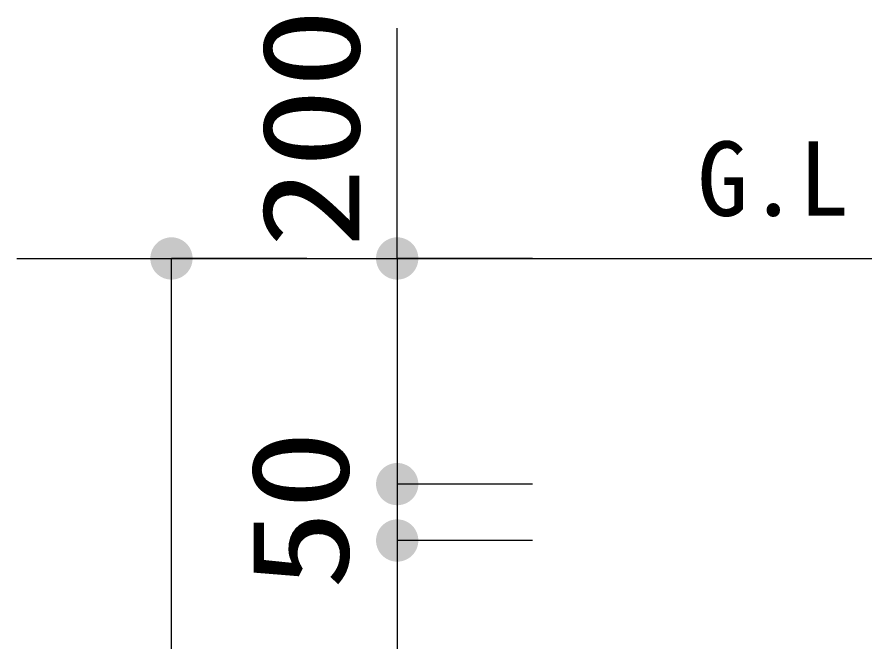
# Model space of a CAD drawing. Units: millimetres, scale not verified. Extents: x -8093 to 8093, y -5792 to 5792.
# Drawn here: x -2109 to -1359, y -1856 to -1303 of the extents above; entities that cross this region are included whole.
import ezdxf
from ezdxf.enums import TextEntityAlignment as Align

# ---------------------------------------------------------------- set-up
doc = ezdxf.new("R2010")
doc.units = ezdxf.units.MM
doc.header["$LTSCALE"] = 30
doc.layers.add('0-3_00クル-フ-1機器', color=5, linetype='Continuous', lineweight=25)
doc.layers.add('0-4_00クル-フ-6寸法', color=132, linetype='Continuous', lineweight=25)
doc.styles.add('ＭＳ ゴシック', font='')
doc.styles.get('ＭＳ ゴシック').set_extended_font_data('MS Gothic')

msp = doc.modelspace()

# ---------------------------------------------------------------- linework, layer by layer
at = {"layer": '0-3_00クル-フ-1機器', "color": 2}
for p, q in [((-2109.2, -1516.58), (-1444.45, -1516.58)), ((-1754.35, -1516.58), (-1444.45, -1516.58)), ((-1487.65, -1516.58), (-836.55, -1516.58))]:
    msp.add_line(p, q, dxfattribs=at)
at = {"layer": '0-4_00クル-フ-6寸法', "color": 4}
for p, q in [((-1772.29, -1516.58), (-1772.29, -1312.45)), ((-1852.29, -1516.58), (-1972.29, -1516.58)), ((-1972.29, -3716.58), (-1972.29, -1516.58)), ((-1652.29, -1516.58), (-1772.29, -1516.58)), ((-1772.29, -1516.58), (-1772.29, -1716.58)), ((-1652.29, -1716.58), (-1772.29, -1716.58)), ((-1652.29, -1716.58), (-1772.29, -1716.58)), ((-1772.29, -1716.58), (-1772.29, -1766.58)), ((-1652.29, -1766.58), (-1772.29, -1766.58)), ((-1652.29, -1766.58), (-1772.29, -1766.58)), ((-1772.29, -1766.58), (-1772.29, -3366.58))]:
    msp.add_line(p, q, dxfattribs=at)
at = {"layer": '0-4_00クル-フ-6寸法'}
for points in [[(-1972.29, -1516.58), (-1983.32, -1501.41), (-1981.33, -1500.15)], [(-1972.29, -1516.58), (-1981.33, -1500.15), (-1979.2, -1499.15)], [(-1972.29, -1516.58), (-1979.2, -1499.15), (-1976.96, -1498.42)], [(-1972.29, -1516.58), (-1976.96, -1498.42), (-1974.64, -1497.98)], [(-1972.29, -1516.58), (-1974.64, -1497.98), (-1972.29, -1497.83)], [(-1972.29, -1516.58), (-1972.29, -1497.83), (-1969.94, -1497.98)], [(-1972.29, -1516.58), (-1969.94, -1497.98), (-1967.63, -1498.42)], [(-1972.29, -1516.58), (-1967.63, -1498.42), (-1965.39, -1499.15)], [(-1972.29, -1516.58), (-1965.39, -1499.15), (-1963.26, -1500.15)], [(-1972.29, -1516.58), (-1963.26, -1500.15), (-1961.27, -1501.41)], [(-1772.29, -1516.58), (-1783.32, -1501.41), (-1781.33, -1500.15)], [(-1772.29, -1516.58), (-1781.33, -1500.15), (-1779.2, -1499.15)], [(-1772.29, -1516.58), (-1779.2, -1499.15), (-1776.96, -1498.42)], [(-1772.29, -1516.58), (-1776.96, -1498.42), (-1774.64, -1497.98)], [(-1772.29, -1516.58), (-1774.64, -1497.98), (-1772.29, -1497.83)], [(-1772.29, -1516.58), (-1772.29, -1497.83), (-1769.94, -1497.98)], [(-1772.29, -1516.58), (-1769.94, -1497.98), (-1767.63, -1498.42)], [(-1772.29, -1516.58), (-1767.63, -1498.42), (-1765.39, -1499.15)], [(-1772.29, -1516.58), (-1765.39, -1499.15), (-1763.26, -1500.15)], [(-1772.29, -1516.58), (-1763.26, -1500.15), (-1761.27, -1501.41)], [(-1972.29, -1516.58), (-1990.13, -1510.79), (-1989.26, -1508.6)], [(-1972.29, -1516.58), (-1989.26, -1508.6), (-1988.13, -1506.54)], [(-1972.29, -1516.58), (-1988.13, -1506.54), (-1986.74, -1504.63)], [(-1972.29, -1516.58), (-1986.74, -1504.63), (-1985.13, -1502.91)], [(-1972.29, -1516.58), (-1985.13, -1502.91), (-1983.32, -1501.41)], [(-1972.29, -1516.58), (-1961.27, -1501.41), (-1959.46, -1502.91)], [(-1972.29, -1516.58), (-1959.46, -1502.91), (-1957.85, -1504.63)], [(-1972.29, -1516.58), (-1957.85, -1504.63), (-1956.46, -1506.54)], [(-1972.29, -1516.58), (-1956.46, -1506.54), (-1955.33, -1508.6)], [(-1972.29, -1516.58), (-1955.33, -1508.6), (-1954.46, -1510.79)], [(-1772.29, -1516.58), (-1790.13, -1510.79), (-1789.26, -1508.6)], [(-1772.29, -1516.58), (-1789.26, -1508.6), (-1788.13, -1506.54)], [(-1772.29, -1516.58), (-1788.13, -1506.54), (-1786.74, -1504.63)], [(-1772.29, -1516.58), (-1786.74, -1504.63), (-1785.13, -1502.91)], [(-1772.29, -1516.58), (-1785.13, -1502.91), (-1783.32, -1501.41)], [(-1772.29, -1516.58), (-1761.27, -1501.41), (-1759.46, -1502.91)], [(-1772.29, -1516.58), (-1759.46, -1502.91), (-1757.85, -1504.63)], [(-1772.29, -1516.58), (-1757.85, -1504.63), (-1756.46, -1506.54)], [(-1772.29, -1516.58), (-1756.46, -1506.54), (-1755.33, -1508.6)], [(-1772.29, -1516.58), (-1755.33, -1508.6), (-1754.46, -1510.79)], [(-1972.29, -1516.58), (-1991.01, -1515.4), (-1990.71, -1513.07)], [(-1972.29, -1516.58), (-1991.01, -1517.76), (-1991.01, -1515.4)], [(-1972.29, -1516.58), (-1990.71, -1513.07), (-1990.13, -1510.79)], [(-1972.29, -1516.58), (-1954.46, -1510.79), (-1953.88, -1513.07)], [(-1972.29, -1516.58), (-1953.88, -1513.07), (-1953.58, -1515.4)], [(-1972.29, -1516.58), (-1953.58, -1515.4), (-1953.58, -1517.76)], [(-1772.29, -1516.58), (-1791.01, -1515.4), (-1790.71, -1513.07)], [(-1772.29, -1516.58), (-1791.01, -1517.76), (-1791.01, -1515.4)], [(-1772.29, -1516.58), (-1790.71, -1513.07), (-1790.13, -1510.79)], [(-1772.29, -1516.58), (-1754.46, -1510.79), (-1753.88, -1513.07)], [(-1772.29, -1516.58), (-1753.88, -1513.07), (-1753.58, -1515.4)], [(-1772.29, -1516.58), (-1753.58, -1515.4), (-1753.58, -1517.76)], [(-1972.29, -1516.58), (-1990.71, -1520.1), (-1991.01, -1517.76)], [(-1972.29, -1516.58), (-1990.13, -1522.38), (-1990.71, -1520.1)], [(-1972.29, -1516.58), (-1989.26, -1524.57), (-1990.13, -1522.38)], [(-1972.29, -1516.58), (-1988.13, -1526.63), (-1989.26, -1524.57)], [(-1972.29, -1516.58), (-1986.74, -1528.53), (-1988.13, -1526.63)], [(-1972.29, -1516.58), (-1985.13, -1530.25), (-1986.74, -1528.53)], [(-1972.29, -1516.58), (-1983.32, -1531.75), (-1985.13, -1530.25)], [(-1972.29, -1516.58), (-1981.33, -1533.01), (-1983.32, -1531.75)], [(-1972.29, -1516.58), (-1979.2, -1534.02), (-1981.33, -1533.01)], [(-1972.29, -1516.58), (-1976.96, -1534.74), (-1979.2, -1534.02)], [(-1972.29, -1516.58), (-1974.64, -1535.18), (-1976.96, -1534.74)], [(-1972.29, -1516.58), (-1972.29, -1535.33), (-1974.64, -1535.18)], [(-1972.29, -1516.58), (-1969.94, -1535.18), (-1972.29, -1535.33)], [(-1972.29, -1516.58), (-1967.63, -1534.74), (-1969.94, -1535.18)], [(-1972.29, -1516.58), (-1965.39, -1534.02), (-1967.63, -1534.74)], [(-1972.29, -1516.58), (-1963.26, -1533.01), (-1965.39, -1534.02)], [(-1972.29, -1516.58), (-1961.27, -1531.75), (-1963.26, -1533.01)], [(-1972.29, -1516.58), (-1959.46, -1530.25), (-1961.27, -1531.75)], [(-1972.29, -1516.58), (-1957.85, -1528.53), (-1959.46, -1530.25)], [(-1972.29, -1516.58), (-1956.46, -1526.63), (-1957.85, -1528.53)], [(-1972.29, -1516.58), (-1955.33, -1524.57), (-1956.46, -1526.63)], [(-1972.29, -1516.58), (-1954.46, -1522.38), (-1955.33, -1524.57)], [(-1972.29, -1516.58), (-1953.88, -1520.1), (-1954.46, -1522.38)], [(-1972.29, -1516.58), (-1953.58, -1517.76), (-1953.88, -1520.1)], [(-1772.29, -1516.58), (-1790.71, -1520.1), (-1791.01, -1517.76)], [(-1772.29, -1516.58), (-1790.13, -1522.38), (-1790.71, -1520.1)], [(-1772.29, -1516.58), (-1789.26, -1524.57), (-1790.13, -1522.38)], [(-1772.29, -1516.58), (-1788.13, -1526.63), (-1789.26, -1524.57)], [(-1772.29, -1516.58), (-1786.74, -1528.53), (-1788.13, -1526.63)], [(-1772.29, -1516.58), (-1785.13, -1530.25), (-1786.74, -1528.53)], [(-1772.29, -1516.58), (-1783.32, -1531.75), (-1785.13, -1530.25)], [(-1772.29, -1516.58), (-1781.33, -1533.01), (-1783.32, -1531.75)], [(-1772.29, -1516.58), (-1779.2, -1534.02), (-1781.33, -1533.01)], [(-1772.29, -1516.58), (-1776.96, -1534.74), (-1779.2, -1534.02)], [(-1772.29, -1516.58), (-1774.64, -1535.18), (-1776.96, -1534.74)], [(-1772.29, -1516.58), (-1772.29, -1535.33), (-1774.64, -1535.18)], [(-1772.29, -1516.58), (-1769.94, -1535.18), (-1772.29, -1535.33)], [(-1772.29, -1516.58), (-1767.63, -1534.74), (-1769.94, -1535.18)], [(-1772.29, -1516.58), (-1765.39, -1534.02), (-1767.63, -1534.74)], [(-1772.29, -1516.58), (-1763.26, -1533.01), (-1765.39, -1534.02)], [(-1772.29, -1516.58), (-1761.27, -1531.75), (-1763.26, -1533.01)], [(-1772.29, -1516.58), (-1759.46, -1530.25), (-1761.27, -1531.75)], [(-1772.29, -1516.58), (-1757.85, -1528.53), (-1759.46, -1530.25)], [(-1772.29, -1516.58), (-1756.46, -1526.63), (-1757.85, -1528.53)], [(-1772.29, -1516.58), (-1755.33, -1524.57), (-1756.46, -1526.63)], [(-1772.29, -1516.58), (-1754.46, -1522.38), (-1755.33, -1524.57)], [(-1772.29, -1516.58), (-1753.88, -1520.1), (-1754.46, -1522.38)], [(-1772.29, -1516.58), (-1753.58, -1517.76), (-1753.88, -1520.1)], [(-1772.29, -1716.58), (-1786.74, -1704.63), (-1785.13, -1702.91)], [(-1772.29, -1716.58), (-1786.74, -1704.63), (-1785.13, -1702.91)], [(-1772.29, -1716.58), (-1785.13, -1702.91), (-1783.32, -1701.41)], [(-1772.29, -1716.58), (-1785.13, -1702.91), (-1783.32, -1701.41)], [(-1772.29, -1716.58), (-1783.32, -1701.41), (-1781.33, -1700.15)], [(-1772.29, -1716.58), (-1783.32, -1701.41), (-1781.33, -1700.15)], [(-1772.29, -1716.58), (-1781.33, -1700.15), (-1779.2, -1699.15)], [(-1772.29, -1716.58), (-1781.33, -1700.15), (-1779.2, -1699.15)], [(-1772.29, -1716.58), (-1779.2, -1699.15), (-1776.96, -1698.42)], [(-1772.29, -1716.58), (-1779.2, -1699.15), (-1776.96, -1698.42)], [(-1772.29, -1716.58), (-1776.96, -1698.42), (-1774.64, -1697.98)], [(-1772.29, -1716.58), (-1776.96, -1698.42), (-1774.64, -1697.98)], [(-1772.29, -1716.58), (-1774.64, -1697.98), (-1772.29, -1697.83)], [(-1772.29, -1716.58), (-1774.64, -1697.98), (-1772.29, -1697.83)], [(-1772.29, -1716.58), (-1772.29, -1697.83), (-1769.94, -1697.98)], [(-1772.29, -1716.58), (-1772.29, -1697.83), (-1769.94, -1697.98)], [(-1772.29, -1716.58), (-1769.94, -1697.98), (-1767.63, -1698.42)], [(-1772.29, -1716.58), (-1769.94, -1697.98), (-1767.63, -1698.42)], [(-1772.29, -1716.58), (-1767.63, -1698.42), (-1765.39, -1699.15)], [(-1772.29, -1716.58), (-1767.63, -1698.42), (-1765.39, -1699.15)], [(-1772.29, -1716.58), (-1765.39, -1699.15), (-1763.26, -1700.15)], [(-1772.29, -1716.58), (-1765.39, -1699.15), (-1763.26, -1700.15)], [(-1772.29, -1716.58), (-1763.26, -1700.15), (-1761.27, -1701.41)], [(-1772.29, -1716.58), (-1763.26, -1700.15), (-1761.27, -1701.41)], [(-1772.29, -1716.58), (-1761.27, -1701.41), (-1759.46, -1702.91)], [(-1772.29, -1716.58), (-1761.27, -1701.41), (-1759.46, -1702.91)], [(-1772.29, -1716.58), (-1759.46, -1702.91), (-1757.85, -1704.63)], [(-1772.29, -1716.58), (-1759.46, -1702.91), (-1757.85, -1704.63)], [(-1772.29, -1716.58), (-1790.71, -1713.07), (-1790.13, -1710.79)], [(-1772.29, -1716.58), (-1790.71, -1713.07), (-1790.13, -1710.79)], [(-1772.29, -1716.58), (-1790.13, -1710.79), (-1789.26, -1708.6)], [(-1772.29, -1716.58), (-1790.13, -1710.79), (-1789.26, -1708.6)], [(-1772.29, -1716.58), (-1789.26, -1708.6), (-1788.13, -1706.54)], [(-1772.29, -1716.58), (-1789.26, -1708.6), (-1788.13, -1706.54)], [(-1772.29, -1716.58), (-1788.13, -1706.54), (-1786.74, -1704.63)], [(-1772.29, -1716.58), (-1788.13, -1706.54), (-1786.74, -1704.63)], [(-1772.29, -1716.58), (-1757.85, -1704.63), (-1756.46, -1706.54)], [(-1772.29, -1716.58), (-1757.85, -1704.63), (-1756.46, -1706.54)], [(-1772.29, -1716.58), (-1756.46, -1706.54), (-1755.33, -1708.6)], [(-1772.29, -1716.58), (-1756.46, -1706.54), (-1755.33, -1708.6)], [(-1772.29, -1716.58), (-1755.33, -1708.6), (-1754.46, -1710.79)], [(-1772.29, -1716.58), (-1755.33, -1708.6), (-1754.46, -1710.79)], [(-1772.29, -1716.58), (-1754.46, -1710.79), (-1753.88, -1713.07)], [(-1772.29, -1716.58), (-1754.46, -1710.79), (-1753.88, -1713.07)], [(-1772.29, -1716.58), (-1791.01, -1715.41), (-1790.71, -1713.07)], [(-1772.29, -1716.58), (-1791.01, -1715.41), (-1790.71, -1713.07)], [(-1772.29, -1716.58), (-1791.01, -1717.76), (-1791.01, -1715.41)], [(-1772.29, -1716.58), (-1791.01, -1717.76), (-1791.01, -1715.41)], [(-1772.29, -1716.58), (-1790.71, -1720.1), (-1791.01, -1717.76)], [(-1772.29, -1716.58), (-1790.71, -1720.1), (-1791.01, -1717.76)], [(-1772.29, -1716.58), (-1790.13, -1722.38), (-1790.71, -1720.1)], [(-1772.29, -1716.58), (-1790.13, -1722.38), (-1790.71, -1720.1)], [(-1772.29, -1716.58), (-1789.26, -1724.57), (-1790.13, -1722.38)], [(-1772.29, -1716.58), (-1789.26, -1724.57), (-1790.13, -1722.38)], [(-1772.29, -1716.58), (-1788.13, -1726.63), (-1789.26, -1724.57)], [(-1772.29, -1716.58), (-1788.13, -1726.63), (-1789.26, -1724.57)], [(-1772.29, -1716.58), (-1786.74, -1728.53), (-1788.13, -1726.63)], [(-1772.29, -1716.58), (-1786.74, -1728.53), (-1788.13, -1726.63)], [(-1772.29, -1716.58), (-1785.13, -1730.25), (-1786.74, -1728.53)], [(-1772.29, -1716.58), (-1785.13, -1730.25), (-1786.74, -1728.53)], [(-1772.29, -1716.58), (-1783.32, -1731.75), (-1785.13, -1730.25)], [(-1772.29, -1716.58), (-1783.32, -1731.75), (-1785.13, -1730.25)], [(-1772.29, -1716.58), (-1781.33, -1733.01), (-1783.32, -1731.75)], [(-1772.29, -1716.58), (-1781.33, -1733.01), (-1783.32, -1731.75)], [(-1772.29, -1716.58), (-1779.2, -1734.02), (-1781.33, -1733.01)], [(-1772.29, -1716.58), (-1779.2, -1734.02), (-1781.33, -1733.01)], [(-1772.29, -1716.58), (-1776.96, -1734.74), (-1779.2, -1734.02)], [(-1772.29, -1716.58), (-1776.96, -1734.74), (-1779.2, -1734.02)], [(-1772.29, -1716.58), (-1774.64, -1735.18), (-1776.96, -1734.74)], [(-1772.29, -1716.58), (-1774.64, -1735.18), (-1776.96, -1734.74)], [(-1772.29, -1716.58), (-1772.29, -1735.33), (-1774.64, -1735.18)], [(-1772.29, -1716.58), (-1772.29, -1735.33), (-1774.64, -1735.18)], [(-1772.29, -1716.58), (-1753.88, -1713.07), (-1753.58, -1715.41)], [(-1772.29, -1716.58), (-1753.88, -1713.07), (-1753.58, -1715.41)], [(-1772.29, -1716.58), (-1753.58, -1715.41), (-1753.58, -1717.76)], [(-1772.29, -1716.58), (-1753.58, -1715.41), (-1753.58, -1717.76)], [(-1772.29, -1716.58), (-1769.94, -1735.18), (-1772.29, -1735.33)], [(-1772.29, -1716.58), (-1767.63, -1734.74), (-1769.94, -1735.18)], [(-1772.29, -1716.58), (-1765.39, -1734.02), (-1767.63, -1734.74)], [(-1772.29, -1716.58), (-1763.26, -1733.01), (-1765.39, -1734.02)], [(-1772.29, -1716.58), (-1761.27, -1731.75), (-1763.26, -1733.01)], [(-1772.29, -1716.58), (-1759.46, -1730.25), (-1761.27, -1731.75)], [(-1772.29, -1716.58), (-1757.85, -1728.53), (-1759.46, -1730.25)], [(-1772.29, -1716.58), (-1756.46, -1726.63), (-1757.85, -1728.53)], [(-1772.29, -1716.58), (-1755.33, -1724.57), (-1756.46, -1726.63)], [(-1772.29, -1716.58), (-1754.46, -1722.38), (-1755.33, -1724.57)], [(-1772.29, -1716.58), (-1753.88, -1720.1), (-1754.46, -1722.38)], [(-1772.29, -1716.58), (-1753.58, -1717.76), (-1753.88, -1720.1)], [(-1772.29, -1716.58), (-1769.94, -1735.18), (-1772.29, -1735.33)], [(-1772.29, -1716.58), (-1767.63, -1734.74), (-1769.94, -1735.18)], [(-1772.29, -1716.58), (-1765.39, -1734.02), (-1767.63, -1734.74)], [(-1772.29, -1716.58), (-1763.26, -1733.01), (-1765.39, -1734.02)], [(-1772.29, -1716.58), (-1761.27, -1731.75), (-1763.26, -1733.01)], [(-1772.29, -1716.58), (-1759.46, -1730.25), (-1761.27, -1731.75)], [(-1772.29, -1716.58), (-1757.85, -1728.53), (-1759.46, -1730.25)], [(-1772.29, -1716.58), (-1756.46, -1726.63), (-1757.85, -1728.53)], [(-1772.29, -1716.58), (-1755.33, -1724.57), (-1756.46, -1726.63)], [(-1772.29, -1716.58), (-1754.46, -1722.38), (-1755.33, -1724.57)], [(-1772.29, -1716.58), (-1753.88, -1720.1), (-1754.46, -1722.38)], [(-1772.29, -1716.58), (-1753.58, -1717.76), (-1753.88, -1720.1)], [(-1772.29, -1766.58), (-1779.2, -1749.15), (-1776.96, -1748.42)], [(-1772.29, -1766.58), (-1779.2, -1749.15), (-1776.96, -1748.42)], [(-1772.29, -1766.58), (-1776.96, -1748.42), (-1774.64, -1747.98)], [(-1772.29, -1766.58), (-1776.96, -1748.42), (-1774.64, -1747.98)], [(-1772.29, -1766.58), (-1774.64, -1747.98), (-1772.29, -1747.83)], [(-1772.29, -1766.58), (-1774.64, -1747.98), (-1772.29, -1747.83)], [(-1772.29, -1766.58), (-1772.29, -1747.83), (-1769.94, -1747.98)], [(-1772.29, -1766.58), (-1772.29, -1747.83), (-1769.94, -1747.98)], [(-1772.29, -1766.58), (-1769.94, -1747.98), (-1767.63, -1748.42)], [(-1772.29, -1766.58), (-1769.94, -1747.98), (-1767.63, -1748.42)], [(-1772.29, -1766.58), (-1767.63, -1748.42), (-1765.39, -1749.15)], [(-1772.29, -1766.58), (-1767.63, -1748.42), (-1765.39, -1749.15)], [(-1772.29, -1766.58), (-1788.13, -1756.54), (-1786.74, -1754.63)], [(-1772.29, -1766.58), (-1788.13, -1756.54), (-1786.74, -1754.63)], [(-1772.29, -1766.58), (-1786.74, -1754.63), (-1785.13, -1752.91)], [(-1772.29, -1766.58), (-1786.74, -1754.63), (-1785.13, -1752.91)], [(-1772.29, -1766.58), (-1785.13, -1752.91), (-1783.32, -1751.41)], [(-1772.29, -1766.58), (-1785.13, -1752.91), (-1783.32, -1751.41)], [(-1772.29, -1766.58), (-1783.32, -1751.41), (-1781.33, -1750.15)], [(-1772.29, -1766.58), (-1783.32, -1751.41), (-1781.33, -1750.15)], [(-1772.29, -1766.58), (-1781.33, -1750.15), (-1779.2, -1749.15)], [(-1772.29, -1766.58), (-1781.33, -1750.15), (-1779.2, -1749.15)], [(-1772.29, -1766.58), (-1765.39, -1749.15), (-1763.26, -1750.15)], [(-1772.29, -1766.58), (-1765.39, -1749.15), (-1763.26, -1750.15)], [(-1772.29, -1766.58), (-1763.26, -1750.15), (-1761.27, -1751.41)], [(-1772.29, -1766.58), (-1763.26, -1750.15), (-1761.27, -1751.41)], [(-1772.29, -1766.58), (-1761.27, -1751.41), (-1759.46, -1752.91)], [(-1772.29, -1766.58), (-1761.27, -1751.41), (-1759.46, -1752.91)], [(-1772.29, -1766.58), (-1759.46, -1752.91), (-1757.85, -1754.63)], [(-1772.29, -1766.58), (-1759.46, -1752.91), (-1757.85, -1754.63)], [(-1772.29, -1766.58), (-1757.85, -1754.63), (-1756.46, -1756.54)], [(-1772.29, -1766.58), (-1757.85, -1754.63), (-1756.46, -1756.54)], [(-1772.29, -1766.58), (-1791.01, -1765.41), (-1790.71, -1763.07)], [(-1772.29, -1766.58), (-1791.01, -1765.41), (-1790.71, -1763.07)], [(-1772.29, -1766.58), (-1790.71, -1763.07), (-1790.13, -1760.79)], [(-1772.29, -1766.58), (-1790.71, -1763.07), (-1790.13, -1760.79)], [(-1772.29, -1766.58), (-1790.13, -1760.79), (-1789.26, -1758.6)], [(-1772.29, -1766.58), (-1790.13, -1760.79), (-1789.26, -1758.6)], [(-1772.29, -1766.58), (-1789.26, -1758.6), (-1788.13, -1756.54)], [(-1772.29, -1766.58), (-1789.26, -1758.6), (-1788.13, -1756.54)], [(-1772.29, -1766.58), (-1756.46, -1756.54), (-1755.33, -1758.6)], [(-1772.29, -1766.58), (-1756.46, -1756.54), (-1755.33, -1758.6)], [(-1772.29, -1766.58), (-1755.33, -1758.6), (-1754.46, -1760.79)], [(-1772.29, -1766.58), (-1755.33, -1758.6), (-1754.46, -1760.79)], [(-1772.29, -1766.58), (-1754.46, -1760.79), (-1753.88, -1763.07)], [(-1772.29, -1766.58), (-1754.46, -1760.79), (-1753.88, -1763.07)], [(-1772.29, -1766.58), (-1753.88, -1763.07), (-1753.58, -1765.41)], [(-1772.29, -1766.58), (-1753.88, -1763.07), (-1753.58, -1765.41)], [(-1772.29, -1766.58), (-1791.01, -1767.76), (-1791.01, -1765.41)], [(-1772.29, -1766.58), (-1791.01, -1767.76), (-1791.01, -1765.41)], [(-1772.29, -1766.58), (-1790.71, -1770.1), (-1791.01, -1767.76)], [(-1772.29, -1766.58), (-1790.71, -1770.1), (-1791.01, -1767.76)], [(-1772.29, -1766.58), (-1790.13, -1772.38), (-1790.71, -1770.1)], [(-1772.29, -1766.58), (-1790.13, -1772.38), (-1790.71, -1770.1)], [(-1772.29, -1766.58), (-1789.26, -1774.57), (-1790.13, -1772.38)], [(-1772.29, -1766.58), (-1789.26, -1774.57), (-1790.13, -1772.38)], [(-1772.29, -1766.58), (-1788.13, -1776.63), (-1789.26, -1774.57)], [(-1772.29, -1766.58), (-1788.13, -1776.63), (-1789.26, -1774.57)], [(-1772.29, -1766.58), (-1786.74, -1778.53), (-1788.13, -1776.63)], [(-1772.29, -1766.58), (-1786.74, -1778.53), (-1788.13, -1776.63)], [(-1772.29, -1766.58), (-1785.13, -1780.25), (-1786.74, -1778.53)], [(-1772.29, -1766.58), (-1785.13, -1780.25), (-1786.74, -1778.53)], [(-1772.29, -1766.58), (-1783.32, -1781.75), (-1785.13, -1780.25)], [(-1772.29, -1766.58), (-1783.32, -1781.75), (-1785.13, -1780.25)], [(-1772.29, -1766.58), (-1781.33, -1783.01), (-1783.32, -1781.75)], [(-1772.29, -1766.58), (-1781.33, -1783.01), (-1783.32, -1781.75)], [(-1772.29, -1766.58), (-1779.2, -1784.02), (-1781.33, -1783.01)], [(-1772.29, -1766.58), (-1779.2, -1784.02), (-1781.33, -1783.01)], [(-1772.29, -1766.58), (-1776.96, -1784.74), (-1779.2, -1784.02)], [(-1772.29, -1766.58), (-1776.96, -1784.74), (-1779.2, -1784.02)], [(-1772.29, -1766.58), (-1774.64, -1785.18), (-1776.96, -1784.74)], [(-1772.29, -1766.58), (-1774.64, -1785.18), (-1776.96, -1784.74)], [(-1772.29, -1766.58), (-1772.29, -1785.33), (-1774.64, -1785.18)], [(-1772.29, -1766.58), (-1772.29, -1785.33), (-1774.64, -1785.18)], [(-1772.29, -1766.58), (-1753.58, -1765.41), (-1753.58, -1767.76)], [(-1772.29, -1766.58), (-1753.58, -1765.41), (-1753.58, -1767.76)], [(-1772.29, -1766.58), (-1769.94, -1785.18), (-1772.29, -1785.33)], [(-1772.29, -1766.58), (-1767.63, -1784.74), (-1769.94, -1785.18)], [(-1772.29, -1766.58), (-1765.39, -1784.02), (-1767.63, -1784.74)], [(-1772.29, -1766.58), (-1763.26, -1783.01), (-1765.39, -1784.02)], [(-1772.29, -1766.58), (-1761.27, -1781.75), (-1763.26, -1783.01)], [(-1772.29, -1766.58), (-1759.46, -1780.25), (-1761.27, -1781.75)], [(-1772.29, -1766.58), (-1757.85, -1778.53), (-1759.46, -1780.25)], [(-1772.29, -1766.58), (-1756.46, -1776.63), (-1757.85, -1778.53)], [(-1772.29, -1766.58), (-1755.33, -1774.57), (-1756.46, -1776.63)], [(-1772.29, -1766.58), (-1754.46, -1772.38), (-1755.33, -1774.57)], [(-1772.29, -1766.58), (-1753.88, -1770.1), (-1754.46, -1772.38)], [(-1772.29, -1766.58), (-1753.58, -1767.76), (-1753.88, -1770.1)], [(-1772.29, -1766.58), (-1769.94, -1785.18), (-1772.29, -1785.33)], [(-1772.29, -1766.58), (-1767.63, -1784.74), (-1769.94, -1785.18)], [(-1772.29, -1766.58), (-1765.39, -1784.02), (-1767.63, -1784.74)], [(-1772.29, -1766.58), (-1763.26, -1783.01), (-1765.39, -1784.02)], [(-1772.29, -1766.58), (-1761.27, -1781.75), (-1763.26, -1783.01)], [(-1772.29, -1766.58), (-1759.46, -1780.25), (-1761.27, -1781.75)], [(-1772.29, -1766.58), (-1757.85, -1778.53), (-1759.46, -1780.25)], [(-1772.29, -1766.58), (-1756.46, -1776.63), (-1757.85, -1778.53)], [(-1772.29, -1766.58), (-1755.33, -1774.57), (-1756.46, -1776.63)], [(-1772.29, -1766.58), (-1754.46, -1772.38), (-1755.33, -1774.57)], [(-1772.29, -1766.58), (-1753.88, -1770.1), (-1754.46, -1772.38)], [(-1772.29, -1766.58), (-1753.58, -1767.76), (-1753.88, -1770.1)]]:
    msp.add_solid(points, dxfattribs=at)

# ---------------------------------------------------------------- texts
at = {"layer": '0-3_00クル-フ-1機器', "color": 4, "style": 'ＭＳ ゴシック'}
msp.add_text('G.L', height=65.98, dxfattribs=at).set_placement((-1506.39, -1498.59), align=Align.BOTTOM_LEFT)
at = {"layer": '0-4_00クル-フ-6寸法', "color": 3, "style": 'ＭＳ ゴシック', "width": 1.2}
for s, p in [('200', (-1779.73, -1507.23)), ('50', (-1789.39, -1810.15))]:
    msp.add_text(s, height=86.66, rotation=90, dxfattribs=at).set_placement(p, align=Align.BOTTOM_LEFT)

doc.saveas('drawing.dxf')
